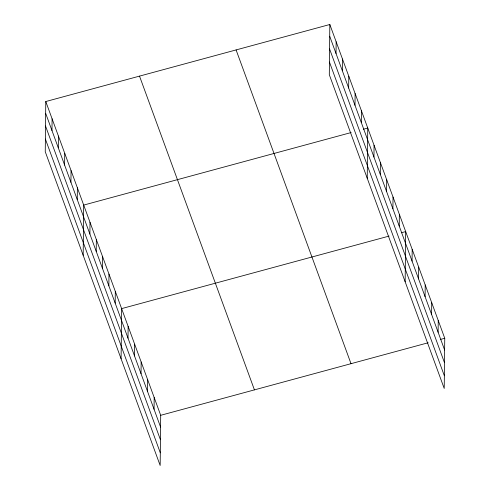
<?xml version="1.0" encoding="UTF-8"?>
<svg xmlns="http://www.w3.org/2000/svg" width="490" height="490" viewBox="0 0 490 490"><rect width="100%" height="100%" fill="white"/><g stroke="black" fill="none" stroke-linecap="round" stroke-linejoin="round"><path stroke-width="0.73" d="M45.778 101.54L45.252 151.741L160.169 465.5L160.696 415.3L45.778 101.54L329.831 24.5L444.749 338.259L444.222 388.46L329.305 74.701L329.831 24.5M51.977 130.561L52.099 118.794M58.298 147.815L58.42 136.055M64.613 165.075L64.741 153.309M70.934 182.329L71.056 170.569M77.255 199.583L77.377 187.823M83.171 255.278L83.698 205.083L351.171 132.539M89.897 234.097L90.019 222.338M96.218 251.358L96.34 239.592M102.539 268.612L102.661 256.852M108.86 285.872L108.982 274.106M115.181 303.126L115.303 291.366M121.097 358.821L121.624 308.62L389.091 236.082M128.013 338.161L128.135 326.401M134.523 355.942L134.646 344.182M141.034 373.723L141.157 361.963M147.545 391.504L147.668 379.738M154.056 409.285L154.185 397.519M336.03 53.52L336.152 41.754M342.351 70.774L342.473 59.014M348.672 88.035L348.794 76.269M354.993 105.289L355.115 93.529M361.314 122.549L361.436 110.783M367.231 178.244L367.757 128.043L363.427 129.213M373.95 157.057L374.072 145.297M380.271 174.318L380.393 162.558M386.592 191.572L386.714 179.812M392.913 208.832L393.035 197.066M399.234 226.086L399.356 214.326M405.15 281.781L405.677 231.58L401.353 232.756M412.066 261.121L412.188 249.361M418.576 278.902L418.699 267.142M425.087 296.683L425.21 284.923M431.604 314.464L431.727 302.704M438.115 332.245L438.238 320.478M160.696 415.3L428.162 342.761M440.424 339.435L444.749 338.259M329.709 36.26L444.626 350.025M329.574 48.945L444.491 362.704M329.439 62.016L444.357 375.775M236.094 49.925L351.012 363.684M139.515 76.115L254.433 389.875M45.656 113.3L160.573 427.06M45.521 125.985L160.438 439.744M45.386 139.056L160.304 452.815"/></g></svg>
